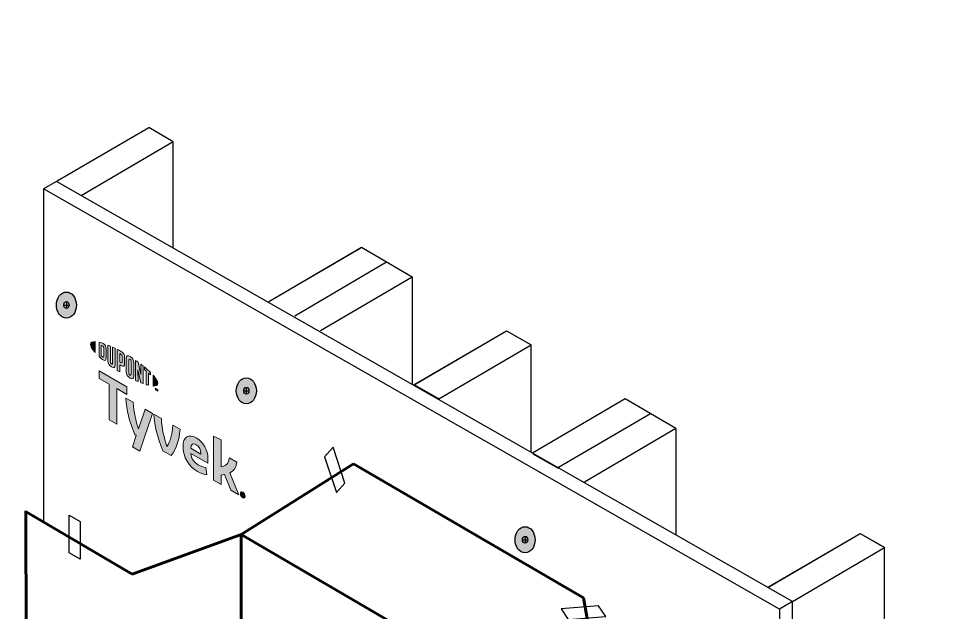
# Model space of a CAD drawing. Extents: x -1279 to 5791, y -3809 to 1769.
# Drawn here: x 995.7 to 1331.4, y -2635.9 to -2418.9 of the extents above; entities that cross this region are included whole.
import ezdxf

# ---------------------------------------------------------------- set-up
doc = ezdxf.new("R2010")
doc.units = 0
doc.header["$MEASUREMENT"] = 0
doc.linetypes.add('AI-Linetype-42', pattern=[27, 18, -9])
for name, color, linetype, lineweight in [('G-ANNO-TTLB', 7, 'Continuous', 0), ('TYVEK', 7, 'Continuous', 0), ('X-REF - TRACED', 7, 'Continuous', 0)]:
    doc.layers.add(name, color=color, linetype=linetype, lineweight=lineweight)

# ---------------------------------------------------------------- blocks, each defined once
blk = doc.blocks.new('Block_110')
at = {"layer": 'TYVEK', "true_color": 0x003b71, "transparency": 33554687}
h = blk.add_hatch(color=156, dxfattribs=at)
h.dxf.hatch_style = 2
edge = h.paths.add_edge_path()
edge.add_ellipse((1013.25, -2523.6), major_axis=(0, 4.78), ratio=0.766948, start_angle=0, end_angle=360)
h = blk.add_hatch(color=156, dxfattribs=at)
h.dxf.hatch_style = 2
edge = h.paths.add_edge_path()
edge.add_ellipse((1078.96, -2554.92), major_axis=(0, 4.78), ratio=0.766948, start_angle=0, end_angle=360)
h = blk.add_hatch(color=156, dxfattribs=at)
h.dxf.hatch_style = 2
edge = h.paths.add_edge_path()
edge.add_ellipse((1180.76, -2609.34), major_axis=(0, 4.78), ratio=0.766948, start_angle=0, end_angle=360)
at = {"layer": 'TYVEK', "color": 18, "lineweight": 25, "true_color": 0x080808}
for p, q in [((1012.28, -2523.57), (1014.22, -2523.57)), ((1013.25, -2522.34), (1013.25, -2524.8)), ((1078.96, -2553.66), (1078.96, -2556.13)), ((1077.99, -2554.89), (1079.94, -2554.89)), ((1180.76, -2608.08), (1180.76, -2610.55)), ((1179.78, -2609.31), (1181.73, -2609.31))]:
    blk.add_line(p, q, dxfattribs=at)
at = {"layer": 'TYVEK', "color": 18, "lineweight": 25, "true_color": 0x000000}
for centre in [(1013.25, -2523.6), (1078.96, -2554.92), (1180.76, -2609.34)]:
    blk.add_ellipse(centre, major_axis=(0, 4.78), ratio=0.766948, dxfattribs=at)
at = {"layer": 'TYVEK', "color": 18, "lineweight": 25, "true_color": 0x080808}
for centre in [(1013.25, -2523.57), (1078.96, -2554.89), (1180.76, -2609.31)]:
    blk.add_ellipse(centre, major_axis=(0, 1.23), ratio=0.788846, dxfattribs=at)
blk = doc.blocks.new('Block_422')
at = {"layer": 'X-REF - TRACED', "true_color": 0x848484, "transparency": 33554687}
h = blk.add_hatch(color=252, dxfattribs=at)
h.dxf.hatch_style = 2
edge = h.paths.add_edge_path()
edge.add_spline(control_points=[(1022.01, -2537.94), (1022.01, -2538.66), (1022.63, -2539.69), (1023.69, -2540.89), (1023.69, -2540.89), (1023.69, -2536.95), (1023.69, -2536.95), (1022.63, -2536.91), (1022.01, -2537.23), (1022.01, -2537.94)], knot_values=[0, 0, 0, 0, 1, 1, 1, 2, 2, 2, 3, 3, 3, 3], degree=3, periodic=0)
h = blk.add_hatch(color=252, dxfattribs=at)
h.dxf.hatch_style = 2
edge = h.paths.add_edge_path()
edge.add_spline(control_points=[(1026.9, -2542.37), (1026.9, -2542.67), (1026.74, -2542.68), (1026.55, -2542.57), (1026.4, -2542.49), (1026.17, -2542.3), (1025.99, -2542.13), (1025.99, -2542.13), (1025.99, -2538.36), (1025.99, -2538.36), (1026.17, -2538.41), (1026.4, -2538.48), (1026.55, -2538.57), (1026.74, -2538.68), (1026.9, -2538.87), (1026.9, -2539.17), (1026.9, -2539.17), (1026.9, -2542.37), (1026.9, -2542.37)], knot_values=[0, 0, 0, 0, 1, 1, 1, 2, 2, 2, 3, 3, 3, 4, 4, 4, 5, 5, 5, 6, 6, 6, 6], degree=3, periodic=0)
edge = h.paths.add_edge_path()
edge.add_spline(control_points=[(1026.67, -2537.65), (1026.38, -2537.48), (1025.95, -2537.33), (1025.17, -2537.16), (1025.17, -2537.16), (1025.17, -2542.39), (1025.17, -2542.39), (1025.85, -2543.02), (1026.38, -2543.46), (1026.67, -2543.63), (1027.36, -2544.03), (1027.75, -2543.77), (1027.75, -2543), (1027.75, -2543), (1027.75, -2539.53), (1027.75, -2539.53), (1027.75, -2538.76), (1027.36, -2538.05), (1026.67, -2537.65)], knot_values=[0, 0, 0, 0, 1, 1, 1, 2, 2, 2, 3, 3, 3, 4, 4, 4, 5, 5, 5, 6, 6, 6, 6], degree=3, periodic=0)
h = blk.add_hatch(color=252, dxfattribs=at)
h.dxf.hatch_style = 2
edge = h.paths.add_edge_path()
edge.add_spline(control_points=[(1030.14, -2544.86), (1030.14, -2545.16), (1030.05, -2545.3), (1029.72, -2545.06), (1029.4, -2544.83), (1029.31, -2544.62), (1029.31, -2544.27), (1029.31, -2544.27), (1029.31, -2538.58), (1029.31, -2538.58), (1029.1, -2538.48), (1028.62, -2538.28), (1028.41, -2538.2), (1028.41, -2538.2), (1028.41, -2543.95), (1028.41, -2543.95), (1028.41, -2544.87), (1028.8, -2545.45), (1029.72, -2546.1), (1030.56, -2546.7), (1031.08, -2546.51), (1031.08, -2545.49), (1031.08, -2545.49), (1031.08, -2539.41), (1031.08, -2539.41), (1030.9, -2539.32), (1030.33, -2539.04), (1030.14, -2538.96), (1030.14, -2538.96), (1030.14, -2544.86), (1030.14, -2544.86)], knot_values=[0, 0, 0, 0, 1, 1, 1, 2, 2, 2, 3, 3, 3, 4, 4, 4, 5, 5, 5, 6, 6, 6, 7, 7, 7, 8, 8, 8, 9, 9, 9, 10, 10, 10, 10], degree=3, periodic=0)
h = blk.add_hatch(color=252, dxfattribs=at)
h.dxf.hatch_style = 2
edge = h.paths.add_edge_path()
edge.add_spline(control_points=[(1033.56, -2544.33), (1033.56, -2544.66), (1033.46, -2544.77), (1033.08, -2544.55), (1033.08, -2544.55), (1032.75, -2544.36), (1032.75, -2544.36), (1032.75, -2544.36), (1032.75, -2541.34), (1032.75, -2541.34), (1032.9, -2541.42), (1032.97, -2541.46), (1033.06, -2541.51), (1033.47, -2541.75), (1033.56, -2541.98), (1033.56, -2542.31), (1033.56, -2542.31), (1033.56, -2544.33), (1033.56, -2544.33)], knot_values=[0, 0, 0, 0, 1, 1, 1, 2, 2, 2, 3, 3, 3, 4, 4, 4, 5, 5, 5, 6, 6, 6, 6], degree=3, periodic=0)
edge = h.paths.add_edge_path()
edge.add_spline(control_points=[(1033.12, -2540.48), (1032.95, -2540.38), (1032.36, -2540.06), (1031.81, -2539.78), (1031.81, -2539.78), (1031.81, -2547.44), (1031.81, -2547.44), (1032, -2547.55), (1032.49, -2547.87), (1032.75, -2548.03), (1032.75, -2548.03), (1032.75, -2545.43), (1032.75, -2545.43), (1032.75, -2545.43), (1033.12, -2545.64), (1033.12, -2545.64), (1034.1, -2546.2), (1034.51, -2545.93), (1034.51, -2544.96), (1034.51, -2544.96), (1034.51, -2542.7), (1034.51, -2542.7), (1034.51, -2541.75), (1034.05, -2541.01), (1033.12, -2540.48)], knot_values=[0, 0, 0, 0, 1, 1, 1, 2, 2, 2, 3, 3, 3, 4, 4, 4, 5, 5, 5, 6, 6, 6, 7, 7, 7, 8, 8, 8, 8], degree=3, periodic=0)
h = blk.add_hatch(color=252, dxfattribs=at)
h.dxf.hatch_style = 2
edge = h.paths.add_edge_path()
edge.add_spline(control_points=[(1036.91, -2548.94), (1036.91, -2549.24), (1036.82, -2549.35), (1036.49, -2549.17), (1036.15, -2548.98), (1036.06, -2548.76), (1036.06, -2548.45), (1036.06, -2548.45), (1036.06, -2543.67), (1036.06, -2543.67), (1036.06, -2543.36), (1036.15, -2543.24), (1036.49, -2543.45), (1036.82, -2543.65), (1036.91, -2543.87), (1036.91, -2544.17), (1036.91, -2544.17), (1036.91, -2548.94), (1036.91, -2548.94)], knot_values=[0, 0, 0, 0, 1, 1, 1, 2, 2, 2, 3, 3, 3, 4, 4, 4, 5, 5, 5, 6, 6, 6, 6], degree=3, periodic=0)
edge = h.paths.add_edge_path()
edge.add_spline(control_points=[(1036.49, -2542.38), (1035.62, -2541.83), (1035.1, -2541.97), (1035.1, -2542.98), (1035.1, -2542.98), (1035.1, -2547.99), (1035.1, -2547.99), (1035.1, -2549.05), (1035.57, -2549.76), (1036.49, -2550.24), (1037.39, -2550.72), (1037.86, -2550.6), (1037.86, -2549.46), (1037.86, -2549.46), (1037.86, -2544.69), (1037.86, -2544.69), (1037.86, -2543.61), (1037.43, -2542.98), (1036.49, -2542.38)], knot_values=[0, 0, 0, 0, 1, 1, 1, 2, 2, 2, 3, 3, 3, 4, 4, 4, 5, 5, 5, 6, 6, 6, 6], degree=3, periodic=0)
h = blk.add_hatch(color=252, dxfattribs=at)
h.dxf.hatch_style = 2
edge = h.paths.add_edge_path()
edge.add_spline(control_points=[(1040.46, -2548.94), (1040.46, -2548.94), (1039.42, -2544.44), (1039.42, -2544.44), (1039.14, -2544.24), (1038.8, -2544), (1038.53, -2543.82), (1038.53, -2543.82), (1038.53, -2551.16), (1038.53, -2551.16), (1038.72, -2551.25), (1039.19, -2551.46), (1039.43, -2551.56), (1039.43, -2551.56), (1039.36, -2547.19), (1039.36, -2547.19), (1039.36, -2547.19), (1040.46, -2551.99), (1040.46, -2551.99), (1040.7, -2552.08), (1041.04, -2552.21), (1041.26, -2552.29), (1041.26, -2552.29), (1041.26, -2545.84), (1041.26, -2545.84), (1041.03, -2545.65), (1040.6, -2545.32), (1040.4, -2545.17), (1040.4, -2545.17), (1040.46, -2548.94), (1040.46, -2548.94)], knot_values=[0, 0, 0, 0, 1, 1, 1, 2, 2, 2, 3, 3, 3, 4, 4, 4, 5, 5, 5, 6, 6, 6, 7, 7, 7, 8, 8, 8, 9, 9, 9, 10, 10, 10, 10], degree=3, periodic=0)
h = blk.add_hatch(color=252, dxfattribs=at)
h.dxf.hatch_style = 2
edge = h.paths.add_edge_path()
edge.add_spline(control_points=[(1041.73, -2547.23), (1041.96, -2547.42), (1042.19, -2547.6), (1042.41, -2547.79), (1042.41, -2547.79), (1042.41, -2552.67), (1042.41, -2552.67), (1042.61, -2552.73), (1043, -2552.84), (1043.25, -2552.9), (1043.25, -2552.9), (1043.25, -2548.5), (1043.25, -2548.5), (1043.49, -2548.71), (1043.72, -2548.92), (1043.93, -2549.11), (1043.93, -2549.11), (1043.93, -2548.17), (1043.93, -2548.17), (1043.27, -2547.52), (1042.56, -2546.89), (1041.73, -2546.21), (1041.73, -2546.21), (1041.73, -2547.23), (1041.73, -2547.23)], knot_values=[0, 0, 0, 0, 1, 1, 1, 2, 2, 2, 3, 3, 3, 4, 4, 4, 5, 5, 5, 6, 6, 6, 7, 7, 7, 8, 8, 8, 8], degree=3, periodic=0)
h = blk.add_hatch(color=252, dxfattribs=at)
h.dxf.hatch_style = 2
edge = h.paths.add_edge_path()
edge.add_spline(control_points=[(1046.62, -2552.15), (1046.62, -2552.87), (1046.01, -2553.19), (1044.94, -2553.16), (1044.94, -2553.16), (1044.94, -2549.21), (1044.94, -2549.21), (1046.01, -2550.41), (1046.62, -2551.43), (1046.62, -2552.15)], knot_values=[0, 0, 0, 0, 1, 1, 1, 2, 2, 2, 3, 3, 3, 3], degree=3, periodic=0)
h = blk.add_hatch(color=252, dxfattribs=at)
h.dxf.hatch_style = 2
edge = h.paths.add_edge_path()
edge.add_spline(control_points=[(1046.12, -2554.23), (1046.12, -2554.23), (1046.22, -2554.29), (1046.22, -2554.29), (1046.22, -2554.29), (1046.37, -2554.65), (1046.37, -2554.65), (1046.37, -2554.65), (1046.52, -2554.46), (1046.52, -2554.46), (1046.52, -2554.46), (1046.62, -2554.52), (1046.62, -2554.52), (1046.62, -2554.52), (1046.62, -2555.09), (1046.62, -2555.09), (1046.62, -2555.09), (1046.53, -2555.04), (1046.53, -2555.04), (1046.53, -2555.04), (1046.53, -2554.63), (1046.53, -2554.63), (1046.53, -2554.63), (1046.38, -2554.82), (1046.38, -2554.82), (1046.38, -2554.82), (1046.37, -2554.81), (1046.37, -2554.81), (1046.37, -2554.81), (1046.21, -2554.45), (1046.21, -2554.45), (1046.21, -2554.45), (1046.21, -2554.85), (1046.21, -2554.85), (1046.21, -2554.85), (1046.12, -2554.8), (1046.12, -2554.8), (1046.12, -2554.8), (1046.12, -2554.23), (1046.12, -2554.23)], knot_values=[0, 0, 0, 0, 1, 1, 1, 2, 2, 2, 3, 3, 3, 4, 4, 4, 5, 5, 5, 6, 6, 6, 7, 7, 7, 8, 8, 8, 9, 9, 9, 10, 10, 10, 11, 11, 11, 12, 12, 12, 13, 13, 13, 13], degree=3, periodic=0)
edge = h.paths.add_edge_path()
edge.add_spline(control_points=[(1045.77, -2554.13), (1045.77, -2554.13), (1045.62, -2554.04), (1045.62, -2554.04), (1045.62, -2554.04), (1045.62, -2553.94), (1045.62, -2553.94), (1045.62, -2553.94), (1046.02, -2554.17), (1046.02, -2554.17), (1046.02, -2554.17), (1046.02, -2554.27), (1046.02, -2554.27), (1046.02, -2554.27), (1045.86, -2554.18), (1045.86, -2554.18), (1045.86, -2554.18), (1045.86, -2554.65), (1045.86, -2554.65), (1045.86, -2554.65), (1045.77, -2554.6), (1045.77, -2554.6), (1045.77, -2554.6), (1045.77, -2554.13), (1045.77, -2554.13)], knot_values=[0, 0, 0, 0, 1, 1, 1, 2, 2, 2, 3, 3, 3, 4, 4, 4, 5, 5, 5, 6, 6, 6, 7, 7, 7, 8, 8, 8, 8], degree=3, periodic=0)
at = {"layer": 'X-REF - TRACED'}
for points, knots in [([(1022.01, -2537.94), (1022.01, -2538.66), (1022.63, -2539.69), (1023.69, -2540.89), (1023.69, -2540.89), (1023.69, -2536.95), (1023.69, -2536.95), (1022.63, -2536.91), (1022.01, -2537.23), (1022.01, -2537.94)], [0, 0, 0, 0, 1, 1, 1, 2, 2, 2, 3, 3, 3, 3]), ([(1026.67, -2537.65), (1026.38, -2537.48), (1025.95, -2537.33), (1025.17, -2537.16), (1025.17, -2537.16), (1025.17, -2542.39), (1025.17, -2542.39), (1025.85, -2543.02), (1026.38, -2543.46), (1026.67, -2543.63), (1027.36, -2544.03), (1027.75, -2543.77), (1027.75, -2543), (1027.75, -2543), (1027.75, -2539.53), (1027.75, -2539.53), (1027.75, -2538.76), (1027.36, -2538.05), (1026.67, -2537.65)], [0, 0, 0, 0, 1, 1, 1, 2, 2, 2, 3, 3, 3, 4, 4, 4, 5, 5, 5, 6, 6, 6, 6]), ([(1026.9, -2542.37), (1026.9, -2542.67), (1026.74, -2542.68), (1026.55, -2542.57), (1026.4, -2542.49), (1026.17, -2542.3), (1025.99, -2542.13), (1025.99, -2542.13), (1025.99, -2538.36), (1025.99, -2538.36), (1026.17, -2538.41), (1026.4, -2538.48), (1026.55, -2538.57), (1026.74, -2538.68), (1026.9, -2538.87), (1026.9, -2539.17), (1026.9, -2539.17), (1026.9, -2542.37), (1026.9, -2542.37)], [0, 0, 0, 0, 1, 1, 1, 2, 2, 2, 3, 3, 3, 4, 4, 4, 5, 5, 5, 6, 6, 6, 6]), ([(1030.14, -2544.86), (1030.14, -2545.16), (1030.05, -2545.3), (1029.72, -2545.06), (1029.4, -2544.83), (1029.31, -2544.62), (1029.31, -2544.27), (1029.31, -2544.27), (1029.31, -2538.58), (1029.31, -2538.58), (1029.1, -2538.48), (1028.62, -2538.28), (1028.41, -2538.2), (1028.41, -2538.2), (1028.41, -2543.95), (1028.41, -2543.95), (1028.41, -2544.87), (1028.8, -2545.45), (1029.72, -2546.1), (1030.56, -2546.7), (1031.08, -2546.51), (1031.08, -2545.49), (1031.08, -2545.49), (1031.08, -2539.41), (1031.08, -2539.41), (1030.9, -2539.32), (1030.33, -2539.04), (1030.14, -2538.96), (1030.14, -2538.96), (1030.14, -2544.86), (1030.14, -2544.86)], [0, 0, 0, 0, 1, 1, 1, 2, 2, 2, 3, 3, 3, 4, 4, 4, 5, 5, 5, 6, 6, 6, 7, 7, 7, 8, 8, 8, 9, 9, 9, 10, 10, 10, 10]), ([(1033.12, -2540.48), (1032.95, -2540.38), (1032.36, -2540.06), (1031.81, -2539.78), (1031.81, -2539.78), (1031.81, -2547.44), (1031.81, -2547.44), (1032, -2547.55), (1032.49, -2547.87), (1032.75, -2548.03), (1032.75, -2548.03), (1032.75, -2545.43), (1032.75, -2545.43), (1032.75, -2545.43), (1033.12, -2545.64), (1033.12, -2545.64), (1034.1, -2546.2), (1034.51, -2545.93), (1034.51, -2544.96), (1034.51, -2544.96), (1034.51, -2542.7), (1034.51, -2542.7), (1034.51, -2541.75), (1034.05, -2541.01), (1033.12, -2540.48)], [0, 0, 0, 0, 1, 1, 1, 2, 2, 2, 3, 3, 3, 4, 4, 4, 5, 5, 5, 6, 6, 6, 7, 7, 7, 8, 8, 8, 8]), ([(1033.56, -2544.33), (1033.56, -2544.66), (1033.46, -2544.77), (1033.08, -2544.55), (1033.08, -2544.55), (1032.75, -2544.36), (1032.75, -2544.36), (1032.75, -2544.36), (1032.75, -2541.34), (1032.75, -2541.34), (1032.9, -2541.42), (1032.97, -2541.46), (1033.06, -2541.51), (1033.47, -2541.75), (1033.56, -2541.98), (1033.56, -2542.31), (1033.56, -2542.31), (1033.56, -2544.33), (1033.56, -2544.33)], [0, 0, 0, 0, 1, 1, 1, 2, 2, 2, 3, 3, 3, 4, 4, 4, 5, 5, 5, 6, 6, 6, 6]), ([(1036.49, -2542.38), (1035.62, -2541.83), (1035.1, -2541.97), (1035.1, -2542.98), (1035.1, -2542.98), (1035.1, -2547.99), (1035.1, -2547.99), (1035.1, -2549.05), (1035.57, -2549.76), (1036.49, -2550.24), (1037.39, -2550.72), (1037.86, -2550.6), (1037.86, -2549.46), (1037.86, -2549.46), (1037.86, -2544.69), (1037.86, -2544.69), (1037.86, -2543.61), (1037.43, -2542.98), (1036.49, -2542.38)], [0, 0, 0, 0, 1, 1, 1, 2, 2, 2, 3, 3, 3, 4, 4, 4, 5, 5, 5, 6, 6, 6, 6]), ([(1036.91, -2548.94), (1036.91, -2549.24), (1036.82, -2549.35), (1036.49, -2549.17), (1036.15, -2548.98), (1036.06, -2548.76), (1036.06, -2548.45), (1036.06, -2548.45), (1036.06, -2543.67), (1036.06, -2543.67), (1036.06, -2543.36), (1036.15, -2543.24), (1036.49, -2543.45), (1036.82, -2543.65), (1036.91, -2543.87), (1036.91, -2544.17), (1036.91, -2544.17), (1036.91, -2548.94), (1036.91, -2548.94)], [0, 0, 0, 0, 1, 1, 1, 2, 2, 2, 3, 3, 3, 4, 4, 4, 5, 5, 5, 6, 6, 6, 6]), ([(1040.46, -2548.94), (1040.46, -2548.94), (1039.42, -2544.44), (1039.42, -2544.44), (1039.14, -2544.24), (1038.8, -2544), (1038.53, -2543.82), (1038.53, -2543.82), (1038.53, -2551.16), (1038.53, -2551.16), (1038.72, -2551.25), (1039.19, -2551.46), (1039.43, -2551.56), (1039.43, -2551.56), (1039.36, -2547.19), (1039.36, -2547.19), (1039.36, -2547.19), (1040.46, -2551.99), (1040.46, -2551.99), (1040.7, -2552.08), (1041.04, -2552.21), (1041.26, -2552.29), (1041.26, -2552.29), (1041.26, -2545.84), (1041.26, -2545.84), (1041.03, -2545.65), (1040.6, -2545.32), (1040.4, -2545.17), (1040.4, -2545.17), (1040.46, -2548.94), (1040.46, -2548.94)], [0, 0, 0, 0, 1, 1, 1, 2, 2, 2, 3, 3, 3, 4, 4, 4, 5, 5, 5, 6, 6, 6, 7, 7, 7, 8, 8, 8, 9, 9, 9, 10, 10, 10, 10]), ([(1041.73, -2547.23), (1041.96, -2547.42), (1042.19, -2547.6), (1042.41, -2547.79), (1042.41, -2547.79), (1042.41, -2552.67), (1042.41, -2552.67), (1042.61, -2552.73), (1043, -2552.84), (1043.25, -2552.9), (1043.25, -2552.9), (1043.25, -2548.5), (1043.25, -2548.5), (1043.49, -2548.71), (1043.72, -2548.92), (1043.93, -2549.11), (1043.93, -2549.11), (1043.93, -2548.17), (1043.93, -2548.17), (1043.27, -2547.52), (1042.56, -2546.89), (1041.73, -2546.21), (1041.73, -2546.21), (1041.73, -2547.23), (1041.73, -2547.23)], [0, 0, 0, 0, 1, 1, 1, 2, 2, 2, 3, 3, 3, 4, 4, 4, 5, 5, 5, 6, 6, 6, 7, 7, 7, 8, 8, 8, 8]), ([(1046.62, -2552.15), (1046.62, -2552.87), (1046.01, -2553.19), (1044.94, -2553.16), (1044.94, -2553.16), (1044.94, -2549.21), (1044.94, -2549.21), (1046.01, -2550.41), (1046.62, -2551.43), (1046.62, -2552.15)], [0, 0, 0, 0, 1, 1, 1, 2, 2, 2, 3, 3, 3, 3]), ([(1045.77, -2554.13), (1045.77, -2554.13), (1045.62, -2554.04), (1045.62, -2554.04), (1045.62, -2554.04), (1045.62, -2553.94), (1045.62, -2553.94), (1045.62, -2553.94), (1046.02, -2554.17), (1046.02, -2554.17), (1046.02, -2554.17), (1046.02, -2554.27), (1046.02, -2554.27), (1046.02, -2554.27), (1045.86, -2554.18), (1045.86, -2554.18), (1045.86, -2554.18), (1045.86, -2554.65), (1045.86, -2554.65), (1045.86, -2554.65), (1045.77, -2554.6), (1045.77, -2554.6), (1045.77, -2554.6), (1045.77, -2554.13), (1045.77, -2554.13)], [0, 0, 0, 0, 1, 1, 1, 2, 2, 2, 3, 3, 3, 4, 4, 4, 5, 5, 5, 6, 6, 6, 7, 7, 7, 8, 8, 8, 8]), ([(1046.12, -2554.23), (1046.12, -2554.23), (1046.22, -2554.29), (1046.22, -2554.29), (1046.22, -2554.29), (1046.37, -2554.65), (1046.37, -2554.65), (1046.37, -2554.65), (1046.52, -2554.46), (1046.52, -2554.46), (1046.52, -2554.46), (1046.62, -2554.52), (1046.62, -2554.52), (1046.62, -2554.52), (1046.62, -2555.09), (1046.62, -2555.09), (1046.62, -2555.09), (1046.53, -2555.04), (1046.53, -2555.04), (1046.53, -2555.04), (1046.53, -2554.63), (1046.53, -2554.63), (1046.53, -2554.63), (1046.38, -2554.82), (1046.38, -2554.82), (1046.38, -2554.82), (1046.37, -2554.81), (1046.37, -2554.81), (1046.37, -2554.81), (1046.21, -2554.45), (1046.21, -2554.45), (1046.21, -2554.45), (1046.21, -2554.85), (1046.21, -2554.85), (1046.21, -2554.85), (1046.12, -2554.8), (1046.12, -2554.8), (1046.12, -2554.8), (1046.12, -2554.23), (1046.12, -2554.23)], [0, 0, 0, 0, 1, 1, 1, 2, 2, 2, 3, 3, 3, 4, 4, 4, 5, 5, 5, 6, 6, 6, 7, 7, 7, 8, 8, 8, 9, 9, 9, 10, 10, 10, 11, 11, 11, 12, 12, 12, 13, 13, 13, 13])]:
    blk.add_open_spline(points, degree=3, knots=knots, dxfattribs=at)
blk = doc.blocks.new('Block_426')
at = {"layer": 'X-REF - TRACED', "true_color": 0x848484, "transparency": 33554687}
h = blk.add_hatch(color=252, dxfattribs=at)
h.dxf.hatch_style = 2
h.paths.add_polyline_path([(1035.27, -2553.48), (1025.17, -2547.64), (1025.17, -2550.39), (1028.82, -2552.49), (1028.82, -2565.49), (1031.62, -2567.11), (1031.62, -2554.11), (1035.27, -2556.22)])
h = blk.add_hatch(color=252, dxfattribs=at)
h.dxf.hatch_style = 2
edge = h.paths.add_edge_path()
edge.add_spline(control_points=[(1052.06, -2567.42), (1051.88, -2571.16), (1051.14, -2573.34), (1049.98, -2575.21), (1048.86, -2572.03), (1048.14, -2569), (1047.92, -2565.03), (1047.92, -2565.03), (1045.2, -2563.46), (1045.2, -2563.46), (1045.49, -2568.14), (1046.37, -2571.55), (1048.49, -2576.85), (1048.49, -2576.85), (1051.49, -2578.58), (1051.49, -2578.58), (1053.53, -2575.69), (1054.38, -2573.27), (1054.77, -2568.98), (1054.77, -2568.98), (1052.06, -2567.42), (1052.06, -2567.42)], knot_values=[0, 0, 0, 0, 1, 1, 1, 2, 2, 2, 3, 3, 3, 4, 4, 4, 5, 5, 5, 6, 6, 6, 7, 7, 7, 7], degree=3, periodic=0)
h = blk.add_hatch(color=252, dxfattribs=at)
h.dxf.hatch_style = 2
edge = h.paths.add_edge_path()
edge.add_spline(control_points=[(1058.63, -2575.87), (1058.63, -2575.87), (1062.36, -2578.02), (1062.36, -2578.02), (1062.36, -2578.02), (1062.36, -2577.75), (1062.36, -2577.75), (1062.36, -2576.49), (1061.77, -2575.23), (1060.69, -2574.6), (1059.55, -2573.95), (1058.81, -2574.44), (1058.63, -2575.87)], knot_values=[0, 0, 0, 0, 1, 1, 1, 2, 2, 2, 3, 3, 3, 4, 4, 4, 4], degree=3, periodic=0)
edge = h.paths.add_edge_path()
edge.add_spline(control_points=[(1064.57, -2585.64), (1063.71, -2585.59), (1062.44, -2585.17), (1061.14, -2584.42), (1057.98, -2582.6), (1055.83, -2579.06), (1055.83, -2575.33), (1055.83, -2571.75), (1057.81, -2570.47), (1060.69, -2572.13), (1063.26, -2573.62), (1064.95, -2576.68), (1064.95, -2579.69), (1064.95, -2580.37), (1064.91, -2580.93), (1064.87, -2581.36), (1064.87, -2581.36), (1058.67, -2577.78), (1058.67, -2577.78), (1058.92, -2579.72), (1059.85, -2581.07), (1061.42, -2581.97), (1062.38, -2582.53), (1063.3, -2582.81), (1064.14, -2582.89), (1064.14, -2582.89), (1064.57, -2585.64), (1064.57, -2585.64)], knot_values=[0, 0, 0, 0, 1, 1, 1, 2, 2, 2, 3, 3, 3, 4, 4, 4, 5, 5, 5, 6, 6, 6, 7, 7, 7, 8, 8, 8, 9, 9, 9, 9], degree=3, periodic=0)
h = blk.add_hatch(color=252, dxfattribs=at)
h.dxf.hatch_style = 2
edge = h.paths.add_edge_path()
edge.add_spline(control_points=[(1072.97, -2584.84), (1072.97, -2584.84), (1076.22, -2592.86), (1076.22, -2592.86), (1076.22, -2592.86), (1073.28, -2591.16), (1073.28, -2591.16), (1073.28, -2591.16), (1071.03, -2585.47), (1071.03, -2585.47), (1070.61, -2585.57), (1070.18, -2585.66), (1069.71, -2585.73), (1069.71, -2585.73), (1069.71, -2589.1), (1069.71, -2589.1), (1069.71, -2589.1), (1067.01, -2587.54), (1067.01, -2587.54), (1067.01, -2587.54), (1067.01, -2571.42), (1067.01, -2571.42), (1067.01, -2571.42), (1069.71, -2572.82), (1069.71, -2572.82), (1069.71, -2572.82), (1069.71, -2582.74), (1069.71, -2582.74), (1071.56, -2582.43), (1072.46, -2581.38), (1072.77, -2579.38), (1072.77, -2579.38), (1075.46, -2580.93), (1075.46, -2580.93), (1075.4, -2582.83), (1074.54, -2584.06), (1072.97, -2584.84)], knot_values=[0, 0, 0, 0, 1, 1, 1, 2, 2, 2, 3, 3, 3, 4, 4, 4, 5, 5, 5, 6, 6, 6, 7, 7, 7, 8, 8, 8, 9, 9, 9, 10, 10, 10, 11, 11, 11, 12, 12, 12, 12], degree=3, periodic=0)
at = {"layer": 'X-REF - TRACED'}
blk.add_lwpolyline([(1035.27, -2553.48), (1025.17, -2547.64), (1025.17, -2550.39), (1028.82, -2552.49), (1028.82, -2565.49), (1031.62, -2567.11), (1031.62, -2554.11), (1035.27, -2556.22)], close=True, dxfattribs=at)
for points, knots in [([(1052.06, -2567.42), (1051.88, -2571.16), (1051.14, -2573.34), (1049.98, -2575.21), (1048.86, -2572.03), (1048.14, -2569), (1047.92, -2565.03), (1047.92, -2565.03), (1045.2, -2563.46), (1045.2, -2563.46), (1045.49, -2568.14), (1046.37, -2571.55), (1048.49, -2576.85), (1048.49, -2576.85), (1051.49, -2578.58), (1051.49, -2578.58), (1053.53, -2575.69), (1054.38, -2573.27), (1054.77, -2568.98), (1054.77, -2568.98), (1052.06, -2567.42), (1052.06, -2567.42)], [0, 0, 0, 0, 1, 1, 1, 2, 2, 2, 3, 3, 3, 4, 4, 4, 5, 5, 5, 6, 6, 6, 7, 7, 7, 7]), ([(1064.57, -2585.64), (1063.71, -2585.59), (1062.44, -2585.17), (1061.14, -2584.42), (1057.98, -2582.6), (1055.83, -2579.06), (1055.83, -2575.33), (1055.83, -2571.75), (1057.81, -2570.47), (1060.69, -2572.13), (1063.26, -2573.62), (1064.95, -2576.68), (1064.95, -2579.69), (1064.95, -2580.37), (1064.91, -2580.93), (1064.87, -2581.36), (1064.87, -2581.36), (1058.67, -2577.78), (1058.67, -2577.78), (1058.92, -2579.72), (1059.85, -2581.07), (1061.42, -2581.97), (1062.38, -2582.53), (1063.3, -2582.81), (1064.14, -2582.89), (1064.14, -2582.89), (1064.57, -2585.64), (1064.57, -2585.64)], [0, 0, 0, 0, 1, 1, 1, 2, 2, 2, 3, 3, 3, 4, 4, 4, 5, 5, 5, 6, 6, 6, 7, 7, 7, 8, 8, 8, 9, 9, 9, 9]), ([(1072.97, -2584.84), (1072.97, -2584.84), (1076.22, -2592.86), (1076.22, -2592.86), (1076.22, -2592.86), (1073.28, -2591.16), (1073.28, -2591.16), (1073.28, -2591.16), (1071.03, -2585.47), (1071.03, -2585.47), (1070.61, -2585.57), (1070.18, -2585.66), (1069.71, -2585.73), (1069.71, -2585.73), (1069.71, -2589.1), (1069.71, -2589.1), (1069.71, -2589.1), (1067.01, -2587.54), (1067.01, -2587.54), (1067.01, -2587.54), (1067.01, -2571.42), (1067.01, -2571.42), (1067.01, -2571.42), (1069.71, -2572.82), (1069.71, -2572.82), (1069.71, -2572.82), (1069.71, -2582.74), (1069.71, -2582.74), (1071.56, -2582.43), (1072.46, -2581.38), (1072.77, -2579.38), (1072.77, -2579.38), (1075.46, -2580.93), (1075.46, -2580.93), (1075.4, -2582.83), (1074.54, -2584.06), (1072.97, -2584.84)], [0, 0, 0, 0, 1, 1, 1, 2, 2, 2, 3, 3, 3, 4, 4, 4, 5, 5, 5, 6, 6, 6, 7, 7, 7, 8, 8, 8, 9, 9, 9, 10, 10, 10, 11, 11, 11, 12, 12, 12, 12]), ([(1058.63, -2575.87), (1058.63, -2575.87), (1062.36, -2578.02), (1062.36, -2578.02), (1062.36, -2578.02), (1062.36, -2577.75), (1062.36, -2577.75), (1062.36, -2576.49), (1061.77, -2575.23), (1060.69, -2574.6), (1059.55, -2573.95), (1058.81, -2574.44), (1058.63, -2575.87)], [0, 0, 0, 0, 1, 1, 1, 2, 2, 2, 3, 3, 3, 4, 4, 4, 4])]:
    blk.add_open_spline(points, degree=3, knots=knots, dxfattribs=at)
blk = doc.blocks.new('Block_425')
at = {"layer": 'X-REF - TRACED', "true_color": 0x848484, "transparency": 33554687}
h = blk.add_hatch(color=252, dxfattribs=at)
h.dxf.hatch_style = 2
edge = h.paths.add_edge_path()
edge.add_spline(control_points=[(1042.01, -2561.62), (1042.01, -2561.62), (1039.58, -2568.86), (1039.58, -2568.86), (1038.55, -2565.83), (1037.87, -2562.9), (1037.67, -2559.11), (1037.67, -2559.11), (1034.94, -2557.54), (1034.94, -2557.54), (1035.24, -2562.22), (1036.12, -2565.63), (1038.24, -2570.93), (1038.24, -2570.93), (1038.78, -2571.24), (1038.78, -2571.24), (1038.78, -2571.24), (1037.39, -2575.38), (1037.39, -2575.38), (1037.39, -2575.38), (1040.1, -2576.95), (1040.1, -2576.95), (1040.1, -2576.95), (1044.72, -2563.18), (1044.72, -2563.18), (1044.72, -2563.18), (1042.01, -2561.62), (1042.01, -2561.62)], knot_values=[0, 0, 0, 0, 1, 1, 1, 2, 2, 2, 3, 3, 3, 4, 4, 4, 5, 5, 5, 6, 6, 6, 7, 7, 7, 8, 8, 8, 9, 9, 9, 9], degree=3, periodic=0)
at = {"layer": 'X-REF - TRACED'}
blk.add_open_spline([(1042.01, -2561.62), (1042.01, -2561.62), (1039.58, -2568.86), (1039.58, -2568.86), (1038.55, -2565.83), (1037.87, -2562.9), (1037.67, -2559.11), (1037.67, -2559.11), (1034.94, -2557.54), (1034.94, -2557.54), (1035.24, -2562.22), (1036.12, -2565.63), (1038.24, -2570.93), (1038.24, -2570.93), (1038.78, -2571.24), (1038.78, -2571.24), (1038.78, -2571.24), (1037.39, -2575.38), (1037.39, -2575.38), (1037.39, -2575.38), (1040.1, -2576.95), (1040.1, -2576.95), (1040.1, -2576.95), (1044.72, -2563.18), (1044.72, -2563.18), (1044.72, -2563.18), (1042.01, -2561.62), (1042.01, -2561.62)], degree=3, knots=[0, 0, 0, 0, 1, 1, 1, 2, 2, 2, 3, 3, 3, 4, 4, 4, 5, 5, 5, 6, 6, 6, 7, 7, 7, 8, 8, 8, 9, 9, 9, 9], dxfattribs=at)
blk.add_blockref('Block_426', (0, 0), dxfattribs=at)
blk = doc.blocks.new('Block_427')
at = {"layer": 'X-REF - TRACED', "true_color": 0x848484, "transparency": 33554687}
h = blk.add_hatch(color=252, dxfattribs=at)
h.dxf.hatch_style = 2
edge = h.paths.add_edge_path()
edge.add_spline(control_points=[(1077.52, -2592.55), (1077.52, -2592.55), (1077.52, -2592.84), (1077.52, -2592.84), (1077.52, -2592.84), (1077.63, -2592.91), (1077.63, -2592.91), (1077.74, -2592.97), (1077.8, -2592.97), (1077.8, -2592.86), (1077.8, -2592.75), (1077.74, -2592.68), (1077.63, -2592.61), (1077.63, -2592.61), (1077.52, -2592.55), (1077.52, -2592.55)], knot_values=[0, 0, 0, 0, 1, 1, 1, 2, 2, 2, 3, 3, 3, 4, 4, 4, 5, 5, 5, 5], degree=3, periodic=0)
edge = h.paths.add_edge_path()
edge.add_spline(control_points=[(1077.33, -2592.25), (1077.33, -2592.25), (1077.63, -2592.43), (1077.63, -2592.43), (1077.87, -2592.56), (1077.99, -2592.76), (1077.99, -2592.97), (1077.99, -2593.11), (1077.93, -2593.18), (1077.82, -2593.16), (1077.87, -2593.32), (1077.95, -2593.49), (1078.05, -2593.68), (1078.05, -2593.68), (1077.82, -2593.55), (1077.82, -2593.55), (1077.74, -2593.38), (1077.67, -2593.23), (1077.62, -2593.09), (1077.62, -2593.09), (1077.52, -2593.03), (1077.52, -2593.03), (1077.52, -2593.03), (1077.52, -2593.38), (1077.52, -2593.38), (1077.52, -2593.38), (1077.33, -2593.27), (1077.33, -2593.27), (1077.33, -2593.27), (1077.33, -2592.25), (1077.33, -2592.25)], knot_values=[0, 0, 0, 0, 1, 1, 1, 2, 2, 2, 3, 3, 3, 4, 4, 4, 5, 5, 5, 6, 6, 6, 7, 7, 7, 8, 8, 8, 9, 9, 9, 10, 10, 10, 10], degree=3, periodic=0)
edge = h.paths.add_edge_path()
edge.add_spline(control_points=[(1077.65, -2592.17), (1077.22, -2591.92), (1076.98, -2592.07), (1076.98, -2592.57), (1076.98, -2593.08), (1077.22, -2593.5), (1077.65, -2593.75), (1078.07, -2593.99), (1078.32, -2593.86), (1078.32, -2593.35), (1078.32, -2592.84), (1078.07, -2592.42), (1077.65, -2592.17)], knot_values=[0, 0, 0, 0, 1, 1, 1, 2, 2, 2, 3, 3, 3, 4, 4, 4, 4], degree=3, periodic=0)
edge = h.paths.add_edge_path()
edge.add_spline(control_points=[(1077.65, -2591.97), (1078.17, -2592.27), (1078.52, -2592.86), (1078.52, -2593.46), (1078.52, -2594.07), (1078.17, -2594.25), (1077.65, -2593.95), (1077.11, -2593.64), (1076.77, -2593.06), (1076.77, -2592.46), (1076.77, -2591.85), (1077.12, -2591.66), (1077.65, -2591.97)], knot_values=[0, 0, 0, 0, 1, 1, 1, 2, 2, 2, 3, 3, 3, 4, 4, 4, 4], degree=3, periodic=0)
at = {"layer": 'X-REF - TRACED'}
for points, knots in [([(1077.65, -2591.97), (1078.17, -2592.27), (1078.52, -2592.86), (1078.52, -2593.46), (1078.52, -2594.07), (1078.17, -2594.25), (1077.65, -2593.95), (1077.11, -2593.64), (1076.77, -2593.06), (1076.77, -2592.46), (1076.77, -2591.85), (1077.12, -2591.66), (1077.65, -2591.97)], [0, 0, 0, 0, 1, 1, 1, 2, 2, 2, 3, 3, 3, 4, 4, 4, 4]), ([(1077.65, -2592.17), (1077.22, -2591.92), (1076.98, -2592.07), (1076.98, -2592.57), (1076.98, -2593.08), (1077.22, -2593.5), (1077.65, -2593.75), (1078.07, -2593.99), (1078.32, -2593.86), (1078.32, -2593.35), (1078.32, -2592.84), (1078.07, -2592.42), (1077.65, -2592.17)], [0, 0, 0, 0, 1, 1, 1, 2, 2, 2, 3, 3, 3, 4, 4, 4, 4]), ([(1077.33, -2592.25), (1077.33, -2592.25), (1077.63, -2592.43), (1077.63, -2592.43), (1077.87, -2592.56), (1077.99, -2592.76), (1077.99, -2592.97), (1077.99, -2593.11), (1077.93, -2593.18), (1077.82, -2593.16), (1077.87, -2593.32), (1077.95, -2593.49), (1078.05, -2593.68), (1078.05, -2593.68), (1077.82, -2593.55), (1077.82, -2593.55), (1077.74, -2593.38), (1077.67, -2593.23), (1077.62, -2593.09), (1077.62, -2593.09), (1077.52, -2593.03), (1077.52, -2593.03), (1077.52, -2593.03), (1077.52, -2593.38), (1077.52, -2593.38), (1077.52, -2593.38), (1077.33, -2593.27), (1077.33, -2593.27), (1077.33, -2593.27), (1077.33, -2592.25), (1077.33, -2592.25)], [0, 0, 0, 0, 1, 1, 1, 2, 2, 2, 3, 3, 3, 4, 4, 4, 5, 5, 5, 6, 6, 6, 7, 7, 7, 8, 8, 8, 9, 9, 9, 10, 10, 10, 10]), ([(1077.52, -2592.55), (1077.52, -2592.55), (1077.52, -2592.84), (1077.52, -2592.84), (1077.52, -2592.84), (1077.63, -2592.91), (1077.63, -2592.91), (1077.74, -2592.97), (1077.8, -2592.97), (1077.8, -2592.86), (1077.8, -2592.75), (1077.74, -2592.68), (1077.63, -2592.61), (1077.63, -2592.61), (1077.52, -2592.55), (1077.52, -2592.55)], [0, 0, 0, 0, 1, 1, 1, 2, 2, 2, 3, 3, 3, 4, 4, 4, 5, 5, 5, 5])]:
    blk.add_open_spline(points, degree=3, knots=knots, dxfattribs=at)
blk = doc.blocks.new('Block_424')
at = {"layer": 'X-REF - TRACED'}
for name in ['Block_425', 'Block_427']:
    blk.add_blockref(name, (0, 0), dxfattribs=at)
blk = doc.blocks.new('Block_423')
at = {"layer": 'X-REF - TRACED'}
blk.add_blockref('Block_424', (0, 0), dxfattribs=at)
blk = doc.blocks.new('Block_421')
at = {"layer": 'X-REF - TRACED'}
for name in ['Block_422', 'Block_423']:
    blk.add_blockref(name, (0, 0), dxfattribs=at)

msp = doc.modelspace()

# ---------------------------------------------------------------- hatches: boundary and pattern name
at = {"layer": 'G-ANNO-TTLB', "true_color": 0xff00ff, "transparency": 33554687}
h = msp.add_hatch(color=6, dxfattribs=at)
edge = h.paths.add_edge_path()
edge.add_spline(control_points=[(1773.02, -3692.6), (1773.02, -3692.6), (-1156.5, -3692.6), (-1156.5, -3692.6), (-1156.5, -3692.6), (-1156.5, -1235.6), (-1156.5, -1235.6), (-1156.5, -1235.6), (1773.02, -1235.6), (1773.02, -1235.6), (1773.02, -1235.6), (1773.02, -3692.6), (1773.02, -3692.6)], knot_values=[0, 0, 0, 0, 1, 1, 1, 2, 2, 2, 3, 3, 3, 4, 4, 4, 4], degree=3, periodic=0)
edge = h.paths.add_edge_path()
edge.add_spline(control_points=[(-1147.5, -1244.6), (-1147.5, -1244.6), (-1147.5, -3683.6), (-1147.5, -3683.6), (-1147.5, -3683.6), (1764.02, -3683.6), (1764.02, -3683.6), (1764.02, -3683.6), (1764.02, -1244.6), (1764.02, -1244.6), (1764.02, -1244.6), (-1147.5, -1244.6), (-1147.5, -1244.6)], knot_values=[0, 0, 0, 0, 1, 1, 1, 2, 2, 2, 3, 3, 3, 4, 4, 4, 4], degree=3, periodic=0)
edge.add_line((-1147.5, -1244.6), (-1147.5, -1244.6))

# ---------------------------------------------------------------- linework, layer by layer
at = {"layer": 'G-ANNO-TTLB'}
for points in [[(1773.02, -3692.6), (1773.02, -3692.6), (-1156.5, -3692.6), (-1156.5, -3692.6), (-1156.5, -3692.6), (-1156.5, -1235.6), (-1156.5, -1235.6), (-1156.5, -1235.6), (1773.02, -1235.6), (1773.02, -1235.6), (1773.02, -1235.6), (1773.02, -3692.6), (1773.02, -3692.6)], [(-1147.5, -1244.6), (-1147.5, -1244.6), (-1147.5, -3683.6), (-1147.5, -3683.6), (-1147.5, -3683.6), (1764.02, -3683.6), (1764.02, -3683.6), (1764.02, -3683.6), (1764.02, -1244.6), (1764.02, -1244.6), (1764.02, -1244.6), (-1147.5, -1244.6), (-1147.5, -1244.6)]]:
    msp.add_open_spline(points, degree=3, knots=[0, 0, 0, 0, 1, 1, 1, 2, 2, 2, 3, 3, 3, 4, 4, 4, 4], dxfattribs=at)
at = {"layer": 'TYVEK', "color": 33, "lineweight": 25, "true_color": 0xcc9966}
for p, q in [((1009.91, -2478.24), (1043.32, -2458.68)), ((1009.91, -2478.24), (1043.32, -2458.68)), ((1052.27, -2463.99), (1043.32, -2458.68)), ((1018.65, -2483.55), (1052.29, -2463.86)), ((1052.27, -2502.72), (1052.27, -2463.99)), ((1087.12, -2522.33), (1121.05, -2502.47)), ((1087.12, -2522.33), (1120.53, -2502.77)), ((1121.05, -2502.47), (1139.51, -2513.31)), ((1096.66, -2527.49), (1130.21, -2507.85)), ((1106.1, -2532.88), (1139.51, -2513.31)), ((1139.51, -2513.33), (1139.51, -2552.25)), ((1140.55, -2552.52), (1173.96, -2532.96)), ((1173.96, -2532.96), (1182.93, -2538.14)), ((1149.29, -2557.83), (1182.93, -2538.14)), ((1182.93, -2577.34), (1182.93, -2538.14)), ((1183.45, -2577.63), (1217.38, -2557.76)), ((1217.38, -2557.76), (1235.84, -2568.61)), ((1192.99, -2582.79), (1226.53, -2563.14)), ((1202.43, -2588.18), (1235.84, -2568.61)), ((1235.84, -2568.63), (1235.84, -2607.54)), ((1269.7, -2626.57), (1303.11, -2607)), ((1303.11, -2607), (1312.08, -2612.18)), ((1278.45, -2631.87), (1312.08, -2612.18)), ((1312.08, -3036.55), (1312.08, -2612.18))]:
    msp.add_line(p, q, dxfattribs=at)
at = {"layer": 'TYVEK', "color": 2, "lineweight": 25, "true_color": 0xffff00}
for p, q in [((1009.66, -2478.39), (1004.85, -2481.17)), ((1278.45, -2631.88), (1009.66, -2478.39)), ((1278.45, -2726.38), (1278.45, -2631.88))]:
    msp.add_line(p, q, dxfattribs=at)
at = {"layer": 'TYVEK', "color": 18, "lineweight": 25, "true_color": 0x000000}
for p, q in [((1004.85, -2481.17), (1004.85, -2602.8)), ((1273.64, -2634.66), (1004.85, -2481.17)), ((1273.64, -2634.66), (1273.64, -2721.09))]:
    msp.add_line(p, q, dxfattribs=at)
at = {"layer": 'TYVEK', "color": 252, "linetype": 'AI-Linetype-42', "lineweight": 25, "true_color": 0x848484}
msp.add_line((1183.63, -2577.88), (1192.84, -2583.16), dxfattribs=at)
at = {"layer": 'TYVEK', "color": 18, "lineweight": 60, "true_color": 0x000000}
for p, q in [((1077.06, -2607.35), (1118.08, -2581.6)), ((1118.08, -2581.6), (1202.09, -2630.57)), ((998.56, -2775.38), (998.47, -2598.74)), ((998.56, -2599.09), (1037.32, -2621.95)), ((1037.32, -2621.95), (1077.06, -2607.35)), ((1077.06, -2735.25), (1077.06, -2607.35)), ((1211.91, -2686.1), (1077.06, -2607.35)), ((1211.91, -2686.1), (1202.09, -2630.57))]:
    msp.add_line(p, q, dxfattribs=at)
at = {"layer": 'TYVEK', "color": 165, "lineweight": 25, "true_color": 0x4c5f99}
msp.add_line((1278.45, -2631.88), (1273.64, -2634.66), dxfattribs=at)
at = {"layer": 'TYVEK', "color": 33, "lineweight": 25, "true_color": 0xcc9966}
for points in [[(1149.3, -2557.83), (1140.3, -2552.67), (1173.95, -2532.97), (1182.95, -2538.13)], [(1278.45, -2631.88), (1269.45, -2626.71), (1303.1, -2607.01), (1312.1, -2612.17)]]:
    msp.add_lwpolyline(points, dxfattribs=at)
at = {"layer": 'TYVEK', "color": 2, "lineweight": 25, "true_color": 0xffff00}
for points in [[(1114.99, -2588.61), (1110.67, -2575.55), (1107.56, -2579.02), (1111.88, -2592.08)], [(1014.2, -2614.1), (1014.2, -2600.34), (1018.24, -2602.66), (1018.24, -2616.42)], [(1207.63, -2633.52), (1193.92, -2634.61), (1196.55, -2638.45), (1210.26, -2637.37)]]:
    msp.add_lwpolyline(points, close=True, dxfattribs=at)

# ---------------------------------------------------------------- block references
at = {"layer": 'TYVEK'}
msp.add_blockref('Block_110', (0, 0), dxfattribs=at)
at = {"layer": 'X-REF - TRACED'}
msp.add_blockref('Block_421', (0, 0), dxfattribs=at)

doc.saveas('drawing.dxf')
